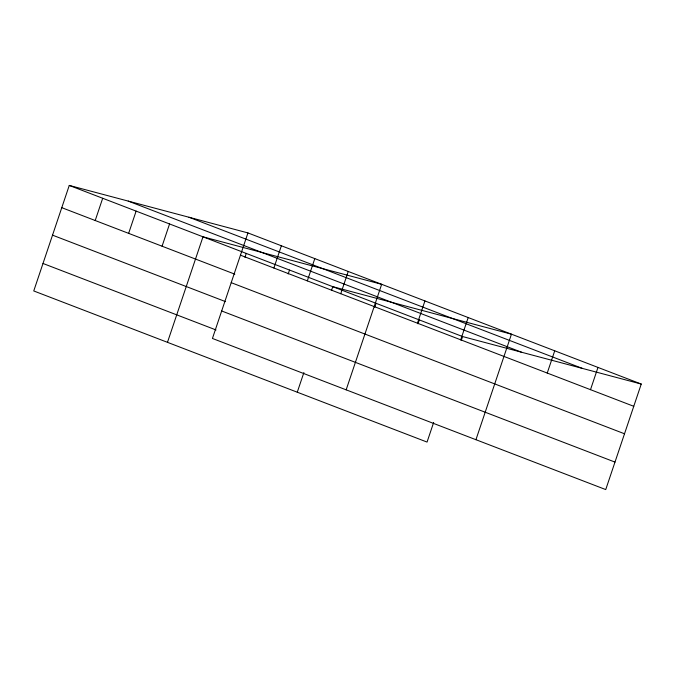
<?xml version="1.0" encoding="UTF-8"?>
<svg xmlns="http://www.w3.org/2000/svg" width="675" height="675" viewBox="0 0 675 675"><rect width="100%" height="100%" fill="white"/><g stroke="black" fill="none" stroke-linecap="round" stroke-linejoin="round"><path stroke-width="1.01" d="M247.944 232.926L212.431 338.453L605.737 489.577L641.25 384.05L247.944 232.926L69.263 185.422L33.75 290.95L427.056 442.074L433.662 422.44M95.209 220.523L102.693 198.273M128.638 233.364L136.122 211.115M162.068 246.206L169.56 223.957M167.476 342.335L202.989 236.807L381.67 284.31L346.157 389.838M244.949 257.302L246.248 253.429M273.881 268.026L281.374 245.776M288.217 273.923L289.516 270.051M307.319 280.868L314.803 258.618M297.27 392.2L303.877 372.575M331.476 290.545L332.783 286.673L511.456 334.184L475.943 439.703M340.748 293.718L348.233 271.468M374.743 307.167L376.043 303.294M417.445 323.182L424.929 300.932M418.002 323.789L419.31 319.925M460.704 339.803L468.197 317.554M461.27 340.411L462.569 336.547L641.25 384.05M547.231 373.056L554.723 350.806M590.498 389.677L597.983 367.428M188.975 217.249L582.289 368.373M128.225 201.099L521.539 352.223M69.263 185.422L462.569 336.547M240.452 255.184L633.766 406.299M61.779 207.672L234.832 274.168M231.204 282.665L624.51 433.78M52.523 235.153L225.585 301.649M221.678 310.973L614.984 462.097M42.998 263.469L216.051 329.965"/></g></svg>
